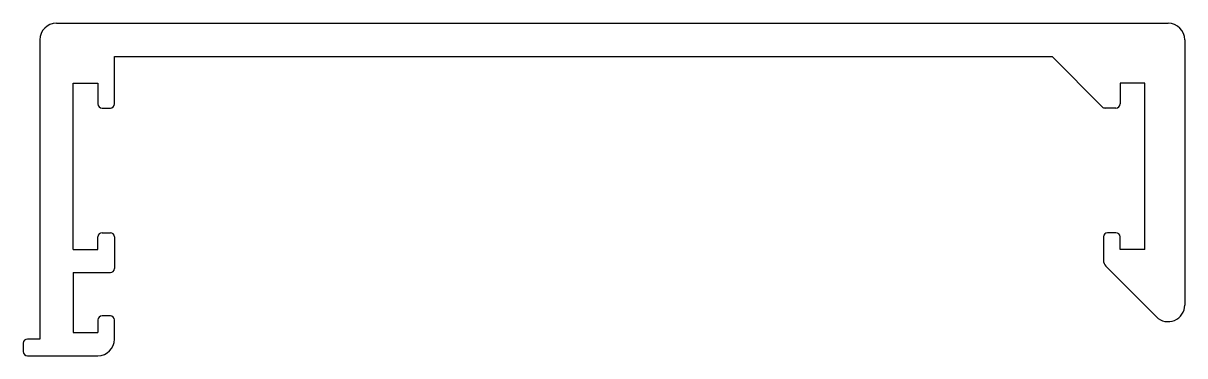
# Model space of a CAD drawing. Extents: x 1429.8 to 1499.8, y 2201.7 to 2221.7.
import ezdxf

# ---------------------------------------------------------------- set-up
doc = ezdxf.new("R2010")
doc.units = 0
doc.layers.get('0').update_dxf_attribs({"linetype": 'CONTINUOUS'})

msp = doc.modelspace()

# ---------------------------------------------------------------- linework, layer by layer
for p, q in [((1431.814, 2221.709), (1498.814, 2221.709)), ((1430.814, 2220.709), (1430.814, 2202.709)), ((1499.814, 2220.709), (1499.814, 2204.759)), ((1435.314, 2216.859), (1435.314, 2219.709)), ((1435.314, 2219.709), (1491.814, 2219.709)), ((1494.841, 2216.682), (1491.814, 2219.709)), ((1432.814, 2208.109), (1432.814, 2218.109)), ((1432.814, 2218.109), (1434.314, 2218.109)), ((1434.314, 2218.109), (1434.314, 2216.859)), ((1495.914, 2218.109), (1495.914, 2216.859)), ((1497.414, 2218.109), (1495.914, 2218.109)), ((1497.414, 2208.109), (1497.414, 2218.109)), ((1434.564, 2216.609), (1435.064, 2216.609)), ((1495.664, 2216.609), (1495.018, 2216.609)), ((1434.314, 2208.109), (1434.314, 2208.859)), ((1434.564, 2209.109), (1435.064, 2209.109)), ((1435.314, 2208.859), (1435.314, 2206.959)), ((1494.914, 2208.859), (1494.914, 2207.452)), ((1495.664, 2209.109), (1495.164, 2209.109)), ((1495.914, 2208.109), (1495.914, 2208.859)), ((1432.814, 2208.109), (1434.314, 2208.109)), ((1497.414, 2208.109), (1495.914, 2208.109)), ((1432.814, 2206.709), (1432.814, 2203.109)), ((1432.814, 2206.709), (1435.064, 2206.709)), ((1498.107, 2204.052), (1495.06, 2207.098)), ((1434.314, 2203.859), (1434.314, 2203.109)), ((1435.064, 2204.109), (1434.564, 2204.109)), ((1435.314, 2202.709), (1435.314, 2203.859)), ((1432.814, 2203.109), (1434.314, 2203.109)), ((1429.814, 2202.459), (1429.814, 2201.959)), ((1430.814, 2202.709), (1430.064, 2202.709)), ((1430.064, 2201.709), (1434.314, 2201.709))]:
    msp.add_line(p, q)
for centre, radius, start, end in [((1431.814, 2220.709), 1, 90, 180), ((1498.814, 2220.709), 1, 0, 90), ((1434.564, 2216.859), 0.25, 180, 270), ((1435.064, 2216.859), 0.25, 270, 0), ((1495.018, 2216.859), 0.25, 225, 270), ((1495.664, 2216.859), 0.25, 270, 0), ((1434.564, 2208.859), 0.25, 90, 180), ((1435.064, 2208.859), 0.25, 0, 90), ((1495.164, 2208.859), 0.25, 90, 180), ((1495.664, 2208.859), 0.25, 0, 90), ((1495.414, 2207.452), 0.5, 180, 225), ((1435.064, 2206.959), 0.25, 270, 0), ((1498.814, 2204.759), 1, 225, 0), ((1434.564, 2203.859), 0.25, 90, 180), ((1435.064, 2203.859), 0.25, 0, 90), ((1430.064, 2202.459), 0.25, 90, 180), ((1434.314, 2202.709), 1, 270, 0), ((1430.064, 2201.959), 0.25, 180, 270)]:
    msp.add_arc(centre, radius, start, end)

doc.saveas('drawing.dxf')
